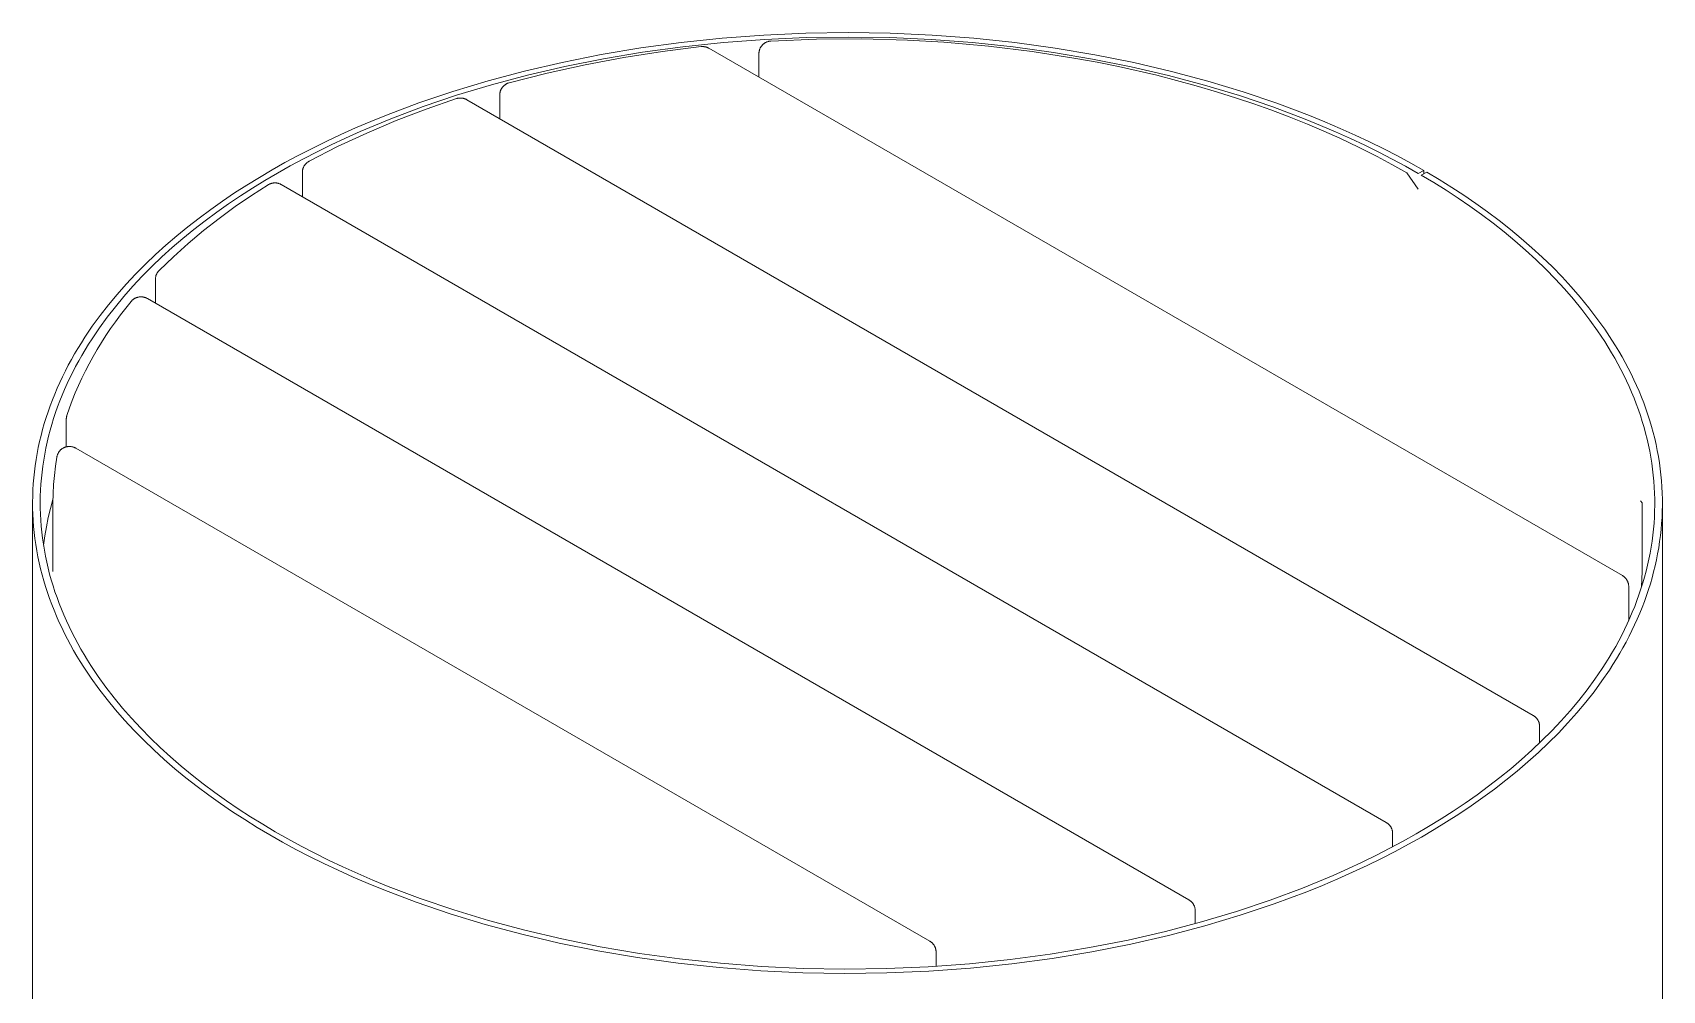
# Model space of a CAD drawing. Header units: inches. Extents: x -0.3 to 90.4, y 1.6 to 67.
# Drawn here: x 65.18 to 90.37, y 49.53 to 64.34 of the extents above; entities that cross this region are included whole.
import ezdxf

# ---------------------------------------------------------------- set-up
doc = ezdxf.new("R2010")
doc.units = ezdxf.units.IN
doc.layers.add('ZANO_R', color=7, linetype='Continuous', lineweight=0)

msp = doc.modelspace()

# ---------------------------------------------------------------- linework, layer by layer
at = {"layer": 'ZANO_R'}
for p, q in [((75.2046, 64.18821), (75.84047, 64.25497)), ((75.84047, 64.25497), (76.484, 64.30296)), ((76.484, 64.30296), (77.13269, 64.33182)), ((76.49611, 64.23513), (77.13872, 64.26372)), ((77.13269, 64.33182), (77.78397, 64.3413)), ((77.13872, 64.26372), (77.78389, 64.27311)), ((77.78389, 64.27311), (78.42904, 64.26323)), ((77.78397, 64.3413), (78.43522, 64.33132)), ((78.42904, 64.26323), (79.07159, 64.23416)), ((78.43522, 64.33132), (79.08385, 64.30198)), ((79.08385, 64.30198), (79.72727, 64.2535)), ((79.72727, 64.2535), (80.36299, 64.18626)), ((73.36633, 63.88125), (73.96533, 64.00064)), ((73.96533, 64.00064), (74.57879, 64.10322)), ((74.00105, 63.93564), (74.60877, 64.03726)), ((74.31601, 63.95701), (74.91391, 64.05)), ((74.57879, 64.10322), (75.2046, 64.18821)), ((74.60877, 64.03726), (75.2287, 64.12146)), ((74.91391, 64.05), (75.51444, 64.12402)), ((75.2287, 64.12146), (75.85861, 64.18759)), ((75.51444, 64.12402), (75.52097, 64.12462)), ((75.52097, 64.12462), (75.5275, 64.125)), ((75.5275, 64.125), (75.53405, 64.12517)), ((75.53405, 64.12517), (75.5406, 64.12512)), ((75.5406, 64.12512), (75.54715, 64.12485)), ((75.54715, 64.12485), (75.55368, 64.12436)), ((75.55368, 64.12436), (75.56019, 64.12366)), ((75.56019, 64.12366), (75.56668, 64.12274)), ((75.56668, 64.12274), (75.57313, 64.12161)), ((75.57313, 64.12161), (75.57954, 64.12026)), ((75.57954, 64.12026), (75.5859, 64.11869)), ((75.5859, 64.11869), (75.59221, 64.11692)), ((75.59221, 64.11692), (75.59845, 64.11494)), ((75.59845, 64.11494), (75.60462, 64.11275)), ((75.60462, 64.11275), (75.61072, 64.11036)), ((75.61072, 64.11036), (75.61674, 64.10777)), ((75.61674, 64.10777), (75.62266, 64.10497)), ((75.62266, 64.10497), (75.62849, 64.10199)), ((75.62849, 64.10199), (75.63422, 64.09881)), ((75.63422, 64.09881), (89.75485, 55.94625)), ((75.85861, 64.18759), (76.49611, 64.23513)), ((76.40641, 64.0143), (76.40653, 64.02095)), ((76.40641, 63.65298), (76.40641, 64.0143)), ((76.40653, 64.02095), (76.40686, 64.02759)), ((76.40686, 64.02759), (76.40742, 64.03422)), ((76.40742, 64.03422), (76.40821, 64.04082)), ((76.40821, 64.04082), (76.40921, 64.04739)), ((76.40921, 64.04739), (76.41044, 64.05393)), ((76.41044, 64.05393), (76.41189, 64.06042)), ((76.41189, 64.06042), (76.41356, 64.06685)), ((76.41356, 64.06685), (76.41544, 64.07323)), ((76.41544, 64.07323), (76.41754, 64.07954)), ((76.41754, 64.07954), (76.41985, 64.08578)), ((76.41985, 64.08578), (76.42237, 64.09193)), ((76.42237, 64.09193), (76.42509, 64.09799)), ((76.42509, 64.09799), (76.42802, 64.10396)), ((76.42802, 64.10396), (76.43115, 64.10983)), ((76.43115, 64.10983), (76.43447, 64.11559)), ((76.43447, 64.11559), (76.43799, 64.12123)), ((76.43799, 64.12123), (76.4417, 64.12675)), ((76.4417, 64.12675), (76.44559, 64.13215)), ((76.44559, 64.13215), (76.44966, 64.13741)), ((76.44966, 64.13741), (76.4539, 64.14252)), ((76.4539, 64.14252), (76.45832, 64.14749)), ((76.45832, 64.14749), (76.4629, 64.15231)), ((76.4629, 64.15231), (76.46764, 64.15698)), ((76.46764, 64.15698), (76.47254, 64.16148)), ((76.47254, 64.16148), (76.47758, 64.16581)), ((76.47758, 64.16581), (76.48277, 64.16996)), ((76.48277, 64.16996), (76.4881, 64.17395)), ((76.4881, 64.17395), (76.49355, 64.17774)), ((76.49355, 64.17774), (76.49914, 64.18136)), ((76.49914, 64.18136), (76.50484, 64.18478)), ((76.50484, 64.18478), (76.51058, 64.18797)), ((76.51058, 64.18797), (76.51643, 64.19096)), ((76.51643, 64.19096), (76.52238, 64.19376)), ((76.52238, 64.19376), (76.52841, 64.19636)), ((76.52841, 64.19636), (76.53453, 64.19876)), ((76.53453, 64.19876), (76.54073, 64.20095)), ((76.54073, 64.20095), (76.54699, 64.20294)), ((76.54699, 64.20294), (76.55332, 64.20471)), ((76.55332, 64.20471), (76.5597, 64.20627)), ((76.5597, 64.20627), (76.56614, 64.20762)), ((76.56614, 64.20762), (76.57261, 64.20875)), ((76.57261, 64.20875), (76.57912, 64.20966)), ((76.57912, 64.20966), (76.58565, 64.21036)), ((76.58565, 64.21036), (76.5922, 64.21084)), ((76.5922, 64.21084), (77.29519, 64.2386)), ((77.29519, 64.2386), (77.99957, 64.24288)), ((77.99957, 64.24288), (78.70359, 64.22366)), ((78.70359, 64.22366), (79.26539, 64.19136)), ((79.07159, 64.23416), (79.70898, 64.18613)), ((79.26539, 64.19136), (79.95411, 64.13088)), ((79.70898, 64.18613), (80.33874, 64.11953)), ((79.95411, 64.13088), (80.6332, 64.04816)), ((80.33874, 64.11953), (80.95848, 64.03486)), ((80.36299, 64.18626), (80.9886, 64.10079)), ((80.6332, 64.04816), (81.30341, 63.94322)), ((80.95848, 64.03486), (81.56596, 63.93278)), ((80.9886, 64.10079), (81.60183, 63.99775)), ((72.78374, 63.74593), (73.36633, 63.88125)), ((72.83054, 63.68332), (73.40767, 63.81737)), ((73.13056, 63.71446), (73.72137, 63.84512)), ((73.40767, 63.81737), (74.00105, 63.93564)), ((73.72137, 63.84512), (74.31601, 63.95701)), ((81.30341, 63.94322), (81.63383, 63.88265)), ((81.56596, 63.93278), (82.15908, 63.81406)), ((81.60183, 63.99775), (82.20056, 63.87791)), ((81.63383, 63.88265), (81.96312, 63.81627)), ((81.96312, 63.81627), (82.55567, 63.6811)), ((82.15908, 63.81406), (82.73591, 63.67957)), ((82.20056, 63.87791), (82.78285, 63.74215)), ((71.67456, 63.43145), (72.2193, 63.59565)), ((71.73176, 63.37179), (72.27139, 63.53445)), ((72.2193, 63.59565), (72.78374, 63.74593)), ((72.27139, 63.53445), (72.83054, 63.68332)), ((72.43856, 63.49314), (72.44263, 63.4984)), ((72.44263, 63.4984), (72.44687, 63.50352)), ((72.44687, 63.50352), (72.45129, 63.50849)), ((72.45129, 63.50849), (72.45587, 63.51331)), ((72.45587, 63.51331), (72.46061, 63.51797)), ((72.46061, 63.51797), (72.46551, 63.52247)), ((72.46551, 63.52247), (72.47055, 63.5268)), ((72.47055, 63.5268), (72.47574, 63.53096)), ((72.47574, 63.53096), (72.48107, 63.53494)), ((72.48107, 63.53494), (72.48652, 63.53874)), ((72.48652, 63.53874), (72.49211, 63.54235)), ((72.49211, 63.54235), (72.49781, 63.54577)), ((72.49781, 63.54577), (72.50332, 63.54884)), ((72.50332, 63.54884), (72.50892, 63.55172)), ((72.50892, 63.55172), (72.51461, 63.55442)), ((72.51461, 63.55442), (72.52038, 63.55694)), ((72.52038, 63.55694), (72.52623, 63.55928)), ((72.52623, 63.55928), (72.53216, 63.56142)), ((72.53216, 63.56142), (72.53815, 63.56338)), ((72.53815, 63.56338), (72.5442, 63.56514)), ((72.5442, 63.56514), (73.13056, 63.71446)), ((82.55567, 63.6811), (82.86209, 63.60293)), ((82.73591, 63.67957), (83.29472, 63.53028)), ((82.78285, 63.74215), (83.34695, 63.59144)), ((82.86209, 63.60293), (83.16706, 63.51927)), ((83.16706, 63.51927), (83.48034, 63.42699)), ((83.29472, 63.53028), (83.83398, 63.36722)), ((83.34695, 63.59144), (83.89132, 63.42684)), ((70.64926, 63.06576), (71.15084, 63.25444)), ((71.15084, 63.25444), (71.67456, 63.43145)), ((71.21295, 63.19644), (71.73176, 63.37179)), ((71.2612, 63.15846), (71.72968, 63.31982)), ((71.72968, 63.31982), (71.736, 63.32179)), ((71.736, 63.32179), (71.7424, 63.32354)), ((71.7424, 63.32354), (71.74884, 63.32508)), ((71.74884, 63.32508), (71.75534, 63.3264)), ((71.75534, 63.3264), (71.76187, 63.3275)), ((71.76187, 63.3275), (71.76844, 63.32837)), ((71.76844, 63.32837), (71.77504, 63.32903)), ((71.77504, 63.32903), (71.78165, 63.32947)), ((71.78165, 63.32947), (71.78828, 63.32968)), ((71.78828, 63.32968), (71.7949, 63.32967)), ((71.7949, 63.32967), (71.80153, 63.32943)), ((71.80153, 63.32943), (71.80814, 63.32897)), ((71.80814, 63.32897), (71.81473, 63.3283)), ((71.81473, 63.3283), (71.8213, 63.32739)), ((71.8213, 63.32739), (71.82783, 63.32627)), ((71.82783, 63.32627), (71.83432, 63.32493)), ((71.83432, 63.32493), (71.84076, 63.32337)), ((71.84076, 63.32337), (71.84715, 63.3216)), ((71.84715, 63.3216), (71.85347, 63.31961)), ((71.85347, 63.31961), (71.85972, 63.31741)), ((71.85972, 63.31741), (71.8659, 63.315)), ((71.8659, 63.315), (71.87199, 63.31238)), ((71.87199, 63.31238), (71.87798, 63.30956)), ((71.87798, 63.30956), (71.88388, 63.30654)), ((71.88388, 63.30654), (71.88968, 63.30333)), ((71.88968, 63.30333), (88.37705, 53.78434)), ((72.39938, 63.3753), (72.3995, 63.38194)), ((72.39938, 63.00905), (72.39938, 63.3753)), ((72.3995, 63.38194), (72.39983, 63.38858)), ((72.39983, 63.38858), (72.40039, 63.39521)), ((72.40039, 63.39521), (72.40118, 63.40181)), ((72.40118, 63.40181), (72.40219, 63.40839)), ((72.40219, 63.40839), (72.40341, 63.41492)), ((72.40341, 63.41492), (72.40486, 63.42141)), ((72.40486, 63.42141), (72.40653, 63.42785)), ((72.40653, 63.42785), (72.40841, 63.43422)), ((72.40841, 63.43422), (72.41051, 63.44053)), ((72.41051, 63.44053), (72.41282, 63.44677)), ((72.41282, 63.44677), (72.41534, 63.45292)), ((72.41534, 63.45292), (72.41806, 63.45899)), ((72.41806, 63.45899), (72.42099, 63.46496)), ((72.42099, 63.46496), (72.42412, 63.47083)), ((72.42412, 63.47083), (72.42744, 63.47659)), ((72.42744, 63.47659), (72.43096, 63.48223)), ((72.43096, 63.48223), (72.43467, 63.48775)), ((72.43467, 63.48775), (72.43856, 63.49314)), ((83.48034, 63.42699), (83.79176, 63.32861)), ((83.79176, 63.32861), (84.05781, 63.23907)), ((83.83398, 63.36722), (84.35239, 63.19147)), ((83.89132, 63.42684), (84.41463, 63.24943)), ((84.41463, 63.24943), (84.91578, 63.06037)), ((70.40706, 62.9674), (70.64926, 63.06576)), ((70.47614, 62.91209), (70.71608, 63.00952)), ((70.71608, 63.00952), (71.21295, 63.19644)), ((70.79863, 62.98085), (71.2612, 63.15846)), ((84.05781, 63.23907), (84.32223, 63.14483)), ((84.32223, 63.14483), (84.60506, 63.03796)), ((84.35239, 63.19147), (84.84884, 63.00418)), ((84.60506, 63.03796), (84.88567, 62.92538)), ((84.84884, 63.00418), (85.08855, 62.90657)), ((84.91578, 63.06037), (85.15776, 62.96183)), ((69.71586, 62.65803), (69.94029, 62.76339)), ((69.89348, 62.57779), (70.34254, 62.78722)), ((69.94029, 62.76339), (70.17071, 62.86656)), ((70.01375, 62.70999), (70.24201, 62.8122)), ((70.17071, 62.86656), (70.40706, 62.9674)), ((70.24201, 62.8122), (70.47614, 62.91209)), ((70.34254, 62.78722), (70.79863, 62.98085)), ((84.88567, 62.92538), (85.13758, 62.81846)), ((85.08855, 62.90657), (85.32246, 62.8065)), ((85.13758, 62.81846), (85.38734, 62.70663)), ((85.15776, 62.96183), (85.39388, 62.86081)), ((85.32246, 62.8065), (85.55049, 62.70412)), ((85.39388, 62.86081), (85.62407, 62.75746)), ((85.62407, 62.75746), (85.84825, 62.65193)), ((69.28519, 62.44133), (69.49748, 62.55063)), ((69.36479, 62.39095), (69.57509, 62.49923)), ((69.452, 62.35283), (69.89348, 62.57779)), ((69.49748, 62.55063), (69.71586, 62.65803)), ((69.57509, 62.49923), (69.79143, 62.60562)), ((69.79143, 62.60562), (70.01375, 62.70999)), ((85.38734, 62.70663), (85.67711, 62.56917)), ((85.55049, 62.70412), (85.77257, 62.59958)), ((85.67711, 62.56917), (85.9634, 62.42462)), ((85.77257, 62.59958), (85.98867, 62.49302)), ((85.84825, 62.65193), (86.06639, 62.54437)), ((85.98867, 62.49302), (86.19872, 62.38459)), ((86.06639, 62.54437), (86.27844, 62.43491)), ((68.87896, 62.21761), (69.07901, 62.33028)), ((68.96237, 62.16933), (69.16054, 62.28094)), ((69.07901, 62.33028), (69.28519, 62.44133)), ((69.16054, 62.28094), (69.36479, 62.39095)), ((69.35547, 62.23199), (69.35736, 62.23836)), ((69.35736, 62.23836), (69.35945, 62.24467)), ((69.35945, 62.24467), (69.36176, 62.25091)), ((69.36176, 62.25091), (69.36428, 62.25706)), ((69.36428, 62.25706), (69.36701, 62.26313)), ((69.36701, 62.26313), (69.36993, 62.2691)), ((69.36993, 62.2691), (69.37306, 62.27497)), ((69.37306, 62.27497), (69.37639, 62.28072)), ((69.37639, 62.28072), (69.37991, 62.28637)), ((69.37991, 62.28637), (69.38361, 62.29189)), ((69.38361, 62.29189), (69.3875, 62.29728)), ((69.3875, 62.29728), (69.39157, 62.30254)), ((69.39157, 62.30254), (69.39582, 62.30766)), ((69.39582, 62.30766), (69.40023, 62.31263)), ((69.40023, 62.31263), (69.40481, 62.31745)), ((69.40481, 62.31745), (69.40956, 62.32211)), ((69.40956, 62.32211), (69.41445, 62.32661)), ((69.41445, 62.32661), (69.4195, 62.33094)), ((69.4195, 62.33094), (69.42469, 62.3351)), ((69.42469, 62.3351), (69.43001, 62.33908)), ((69.43001, 62.33908), (69.43547, 62.34288)), ((69.43547, 62.34288), (69.44105, 62.34649)), ((69.44105, 62.34649), (69.44675, 62.34991)), ((69.44675, 62.34991), (69.452, 62.35283)), ((85.9634, 62.42462), (86.1934, 62.30169)), ((86.1934, 62.30169), (86.42068, 62.17382)), ((86.19872, 62.38459), (86.40272, 62.27442)), ((86.27844, 62.43491), (86.48436, 62.3237)), ((86.40272, 62.27442), (86.60064, 62.16266)), ((86.48436, 62.3237), (86.68416, 62.21088)), ((68.4904, 61.98366), (68.68329, 62.10241)), ((68.56089, 61.82369), (68.82043, 61.98819)), ((68.57745, 61.93757), (68.76853, 62.0552)), ((68.68329, 62.10241), (68.87896, 62.21761)), ((68.76853, 62.0552), (68.96237, 62.16933)), ((68.82043, 61.98819), (68.82577, 61.99139)), ((68.82577, 61.99139), (68.83158, 61.99461)), ((68.83158, 61.99461), (68.8375, 61.99764)), ((68.8375, 61.99764), (68.84352, 62.00047)), ((68.84352, 62.00047), (68.84963, 62.00309)), ((68.84963, 62.00309), (68.85583, 62.00551)), ((68.85583, 62.00551), (68.8621, 62.00771)), ((68.8621, 62.00771), (68.86844, 62.0097)), ((68.86844, 62.0097), (68.87485, 62.01147)), ((68.87485, 62.01147), (68.88132, 62.01303)), ((68.88132, 62.01303), (68.88783, 62.01437)), ((68.88783, 62.01437), (68.89439, 62.01549)), ((68.89439, 62.01549), (68.90097, 62.01638)), ((68.90097, 62.01638), (68.90759, 62.01706)), ((68.90759, 62.01706), (68.91422, 62.01751)), ((68.91422, 62.01751), (68.92087, 62.01773)), ((68.92087, 62.01773), (68.92752, 62.01773)), ((68.92752, 62.01773), (68.93416, 62.01751)), ((68.93416, 62.01751), (68.9408, 62.01706)), ((68.9408, 62.01706), (68.94741, 62.01638)), ((68.94741, 62.01638), (68.954, 62.01549)), ((68.954, 62.01549), (68.96056, 62.01437)), ((68.96056, 62.01437), (68.96707, 62.01303)), ((68.96707, 62.01303), (68.97354, 62.01147)), ((68.97354, 62.01147), (68.97994, 62.0097)), ((68.97994, 62.0097), (68.98629, 62.00771)), ((68.98629, 62.00771), (68.99256, 62.00551)), ((68.99256, 62.00551), (68.99876, 62.00309)), ((68.99876, 62.00309), (69.00487, 62.00047)), ((69.00487, 62.00047), (69.01089, 61.99764)), ((69.01089, 61.99764), (69.01681, 61.99461)), ((69.01681, 61.99461), (69.02262, 61.99139)), ((69.02262, 61.99139), (86.1047, 52.12904)), ((69.34833, 62.17943), (69.34844, 62.18608)), ((69.34833, 61.80334), (69.34833, 62.17943)), ((69.34844, 62.18608), (69.34878, 62.19272)), ((69.34878, 62.19272), (69.34934, 62.19935)), ((69.34934, 62.19935), (69.35012, 62.20595)), ((69.35012, 62.20595), (69.35113, 62.21252)), ((69.35113, 62.21252), (69.35236, 62.21906)), ((69.35236, 62.21906), (69.35381, 62.22555)), ((69.35381, 62.22555), (69.35547, 62.23199)), ((86.42068, 62.17382), (86.60064, 61.92133)), ((86.60064, 62.16266), (86.68416, 62.21088)), ((86.73068, 62.18388), (86.64673, 62.13591)), ((86.64673, 62.13591), (86.83926, 62.02106)), ((86.68416, 62.21088), (86.68416, 62.1573)), ((86.73068, 62.18388), (86.92504, 62.06794)), ((86.83926, 62.02106), (87.02901, 61.90271)), ((86.92504, 62.06794), (87.11658, 61.94847)), ((67.93086, 61.60628), (68.11394, 61.73558)), ((68.11394, 61.73558), (68.30053, 61.86138)), ((68.20452, 61.69181), (68.38936, 61.81644)), ((68.30053, 61.86138), (68.4904, 61.98366)), ((68.30704, 61.65056), (68.56089, 61.82369)), ((68.38936, 61.81644), (68.57745, 61.93757)), ((87.02901, 61.90271), (87.21572, 61.78087)), ((87.11658, 61.94847), (87.30506, 61.82547)), ((87.21572, 61.78087), (87.39915, 61.65555)), ((87.30506, 61.82547), (87.49022, 61.69897)), ((67.75156, 61.47352), (67.93086, 61.60628)), ((67.84554, 61.43221), (68.02316, 61.56373)), ((68.02316, 61.56373), (68.20452, 61.69181)), ((68.05915, 61.46898), (68.30704, 61.65056)), ((87.39915, 61.65555), (87.57905, 61.52678)), ((87.49022, 61.69897), (87.67183, 61.56898)), ((87.57905, 61.52678), (87.75518, 61.39459)), ((87.67183, 61.56898), (87.84962, 61.43554)), ((67.40529, 61.19775), (67.57629, 61.33732)), ((67.50252, 61.15903), (67.67191, 61.29729)), ((67.57629, 61.33732), (67.75156, 61.47352)), ((67.5824, 61.08133), (67.81751, 61.27917)), ((67.67191, 61.29729), (67.84554, 61.43221)), ((67.81751, 61.27917), (68.05915, 61.46898)), ((87.75518, 61.39459), (87.92728, 61.25902)), ((87.84962, 61.43554), (88.02335, 61.29869)), ((87.92728, 61.25902), (88.09509, 61.12012)), ((88.02335, 61.29869), (88.19275, 61.15847)), ((67.07717, 60.90866), (67.23884, 61.05484)), ((67.17747, 60.87265), (67.33762, 61.01746)), ((67.23884, 61.05484), (67.40529, 61.19775)), ((67.33762, 61.01746), (67.50252, 61.15903)), ((67.35407, 60.87569), (67.5824, 61.08133)), ((88.09509, 61.12012), (88.25838, 60.97793)), ((88.19275, 61.15847), (88.35759, 61.01494)), ((88.25838, 60.97793), (88.41689, 60.83252)), ((88.35759, 61.01494), (88.51759, 60.86815)), ((66.76921, 60.60675), (66.92055, 60.75927)), ((66.8724, 60.57357), (67.02231, 60.72466)), ((66.92055, 60.75927), (67.07717, 60.90866)), ((67.02231, 60.72466), (67.17747, 60.87265)), ((67.1328, 60.66249), (67.35407, 60.87569)), ((88.41689, 60.83252), (88.57036, 60.68395)), ((88.51759, 60.86815), (88.67252, 60.71817)), ((66.62341, 60.45119), (66.76921, 60.60675)), ((66.72796, 60.41947), (66.8724, 60.57357)), ((67.07598, 60.52414), (67.07609, 60.53081)), ((67.07598, 60.15789), (67.07598, 60.52414)), ((67.07609, 60.53081), (67.07643, 60.53747)), ((67.07643, 60.53747), (67.07699, 60.54411)), ((67.07699, 60.54411), (67.07778, 60.55074)), ((67.07778, 60.55074), (67.0788, 60.55733)), ((67.0788, 60.55733), (67.08003, 60.56388)), ((67.08003, 60.56388), (67.08149, 60.57039)), ((67.08149, 60.57039), (67.08317, 60.57685)), ((67.08317, 60.57685), (67.08506, 60.58324)), ((67.08506, 60.58324), (67.08717, 60.58957)), ((67.08717, 60.58957), (67.0895, 60.59582)), ((67.0895, 60.59582), (67.09203, 60.60199)), ((67.09203, 60.60199), (67.09477, 60.60807)), ((67.09477, 60.60807), (67.09772, 60.61406)), ((67.09772, 60.61406), (67.10086, 60.61994)), ((67.10086, 60.61994), (67.10421, 60.62571)), ((67.10421, 60.62571), (67.10775, 60.63137)), ((67.10775, 60.63137), (67.11147, 60.6369)), ((67.11147, 60.6369), (67.11539, 60.6423)), ((67.11539, 60.6423), (67.11948, 60.64756)), ((67.11948, 60.64756), (67.12375, 60.65269)), ((67.12375, 60.65269), (67.12819, 60.65767)), ((67.12819, 60.65767), (67.1328, 60.66249)), ((88.57036, 60.68395), (88.71856, 60.5323)), ((88.67252, 60.71817), (88.82212, 60.56509)), ((88.71856, 60.5323), (88.86125, 60.37765)), ((88.82212, 60.56509), (88.96616, 60.40898)), ((66.34938, 60.13131), (66.48339, 60.29268)), ((66.45651, 60.10259), (66.58926, 60.26244)), ((66.48339, 60.29268), (66.62341, 60.45119)), ((66.58926, 60.26244), (66.72796, 60.41947)), ((66.73828, 60.21942), (66.74357, 60.22308)), ((66.74357, 60.22308), (66.74897, 60.22656)), ((66.74897, 60.22656), (66.75448, 60.22986)), ((66.75448, 60.22986), (66.76029, 60.23308)), ((66.76029, 60.23308), (66.76621, 60.23611)), ((66.76621, 60.23611), (66.77223, 60.23894)), ((66.77223, 60.23894), (66.77834, 60.24156)), ((66.77834, 60.24156), (66.78453, 60.24398)), ((66.78453, 60.24398), (66.79081, 60.24618)), ((66.79081, 60.24618), (66.79715, 60.24817)), ((66.79715, 60.24817), (66.80356, 60.24995)), ((66.80356, 60.24995), (66.81003, 60.2515)), ((66.81003, 60.2515), (66.81654, 60.25284)), ((66.81654, 60.25284), (66.82309, 60.25396)), ((66.82309, 60.25396), (66.82968, 60.25486)), ((66.82968, 60.25486), (66.8363, 60.25553)), ((66.8363, 60.25553), (66.84293, 60.25598)), ((66.84293, 60.25598), (66.84958, 60.2562)), ((66.84958, 60.2562), (66.85623, 60.2562)), ((66.85623, 60.2562), (66.86287, 60.25598)), ((66.86287, 60.25598), (66.86951, 60.25553)), ((66.86951, 60.25553), (66.87612, 60.25486)), ((66.87612, 60.25486), (66.88271, 60.25396)), ((66.88271, 60.25396), (66.88927, 60.25284)), ((66.88927, 60.25284), (66.89578, 60.2515)), ((66.89578, 60.2515), (66.90224, 60.24995)), ((66.90224, 60.24995), (66.90865, 60.24817)), ((66.90865, 60.24817), (66.915, 60.24618)), ((66.915, 60.24618), (66.92127, 60.24398)), ((66.92127, 60.24398), (66.92746, 60.24156)), ((66.92746, 60.24156), (66.93358, 60.23894)), ((66.93358, 60.23894), (66.93959, 60.23611)), ((66.93959, 60.23611), (66.94551, 60.23308)), ((66.94551, 60.23308), (66.95133, 60.22986)), ((66.95133, 60.22986), (83.05364, 50.93318)), ((88.86125, 60.37765), (88.99817, 60.2201)), ((88.96616, 60.40898), (89.10438, 60.24994)), ((89.10438, 60.24994), (89.23655, 60.08807)), ((66.22162, 59.96719), (66.34938, 60.13131)), ((66.32994, 59.94001), (66.45651, 60.10259)), ((66.45903, 59.8713), (66.53682, 59.97646)), ((66.53682, 59.97646), (66.61743, 60.08084)), ((66.61743, 60.08084), (66.70086, 60.18441)), ((66.70086, 60.18441), (66.70502, 60.1893)), ((66.70502, 60.1893), (66.70934, 60.19406)), ((66.70934, 60.19406), (66.71381, 60.19867)), ((66.71381, 60.19867), (66.71843, 60.20314)), ((66.71843, 60.20314), (66.72319, 60.20745)), ((66.72319, 60.20745), (66.72809, 60.2116)), ((66.72809, 60.2116), (66.73312, 60.2156)), ((66.73312, 60.2156), (66.73828, 60.21942)), ((88.99817, 60.2201), (89.12911, 60.05975)), ((89.12911, 60.05975), (89.25382, 59.8967)), ((89.23655, 60.08807), (89.36245, 59.92347)), ((65.98572, 59.63119), (66.10033, 59.80045)), ((66.09625, 59.60715), (66.20979, 59.77483)), ((66.10033, 59.80045), (66.22162, 59.96719)), ((66.20979, 59.77483), (66.32994, 59.94001)), ((66.31204, 59.65868), (66.3841, 59.76536)), ((66.3841, 59.76536), (66.45903, 59.8713)), ((89.25382, 59.8967), (89.37211, 59.73106)), ((89.36245, 59.92347), (89.48185, 59.75627)), ((89.37211, 59.73106), (89.48374, 59.56297)), ((89.48185, 59.75627), (89.59454, 59.58658)), ((65.878, 59.45955), (65.93098, 59.54566)), ((65.93098, 59.54566), (65.98572, 59.63119)), ((65.98954, 59.43713), (66.04203, 59.52243)), ((66.04203, 59.52243), (66.09625, 59.60715)), ((66.1766, 59.44314), (66.24287, 59.55126)), ((66.24287, 59.55126), (66.31204, 59.65868)), ((89.48374, 59.56297), (89.537, 59.47804)), ((89.537, 59.47804), (89.58852, 59.39254)), ((89.59454, 59.58658), (89.6483, 59.50085)), ((89.6483, 59.50085), (89.70031, 59.41454)), ((65.72976, 59.19793), (65.77736, 59.28567)), ((65.77736, 59.28567), (65.82678, 59.37288)), ((65.82678, 59.37288), (65.878, 59.45955)), ((65.84269, 59.17796), (65.88985, 59.26487)), ((65.88985, 59.26487), (65.9388, 59.35127)), ((65.9388, 59.35127), (65.98954, 59.43713)), ((65.99303, 59.11003), (66.05158, 59.22249)), ((66.05158, 59.22249), (66.11325, 59.33433)), ((66.11325, 59.33433), (66.1766, 59.44314)), ((89.58852, 59.39254), (89.63828, 59.30649)), ((89.63828, 59.30649), (89.68626, 59.21991)), ((89.68626, 59.21991), (89.73243, 59.13282)), ((89.70031, 59.41454), (89.75055, 59.32768)), ((89.75055, 59.32768), (89.79898, 59.24028)), ((89.79898, 59.24028), (89.84558, 59.15237)), ((65.59808, 58.93176), (65.6401, 59.02096)), ((65.6401, 59.02096), (65.684, 59.10969)), ((65.684, 59.10969), (65.72976, 59.19793)), ((65.71225, 58.91428), (65.75387, 59.00264)), ((65.75387, 59.00264), (65.79736, 59.09054)), ((65.79736, 59.09054), (65.84269, 59.17796)), ((65.88532, 58.88332), (65.9376, 58.99696)), ((65.9376, 58.99696), (65.99303, 59.11003)), ((89.73243, 59.13282), (89.77677, 59.04524)), ((89.77677, 59.04524), (89.81926, 58.95717)), ((89.84558, 59.15237), (89.89034, 59.06395)), ((89.89034, 59.06395), (89.93324, 58.97506)), ((89.93324, 58.97506), (89.97424, 58.8857)), ((65.48352, 58.66154), (65.51977, 58.75203)), ((65.51977, 58.75203), (65.55797, 58.84211)), ((65.55797, 58.84211), (65.59808, 58.93176)), ((65.59876, 58.6466), (65.63467, 58.73624)), ((65.63467, 58.73624), (65.67251, 58.82547)), ((65.67251, 58.82547), (65.71225, 58.91428)), ((65.79025, 58.6544), (65.8362, 58.76913)), ((65.8362, 58.76913), (65.88532, 58.88332)), ((89.81926, 58.95717), (89.85988, 58.86866)), ((89.85988, 58.86866), (89.89861, 58.7797)), ((89.89861, 58.7797), (89.93543, 58.69032)), ((89.97424, 58.8857), (90.01334, 58.7959)), ((90.01334, 58.7959), (90.05051, 58.70568)), ((65.38657, 58.38785), (65.4169, 58.47943)), ((65.4169, 58.47943), (65.44923, 58.57067)), ((65.44923, 58.57067), (65.48352, 58.66154)), ((65.50272, 58.37547), (65.53277, 58.4662)), ((65.53277, 58.4662), (65.56479, 58.55658)), ((65.56479, 58.55658), (65.59876, 58.6466)), ((65.70794, 58.42346), (65.74749, 58.53917)), ((65.74749, 58.53917), (65.79025, 58.6544)), ((89.93543, 58.69032), (89.97033, 58.60055)), ((89.97033, 58.60055), (90.00328, 58.51041)), ((90.00328, 58.51041), (90.03427, 58.4199)), ((90.05051, 58.70568), (90.08574, 58.61506)), ((90.08574, 58.61506), (90.119, 58.52406)), ((90.119, 58.52406), (90.15029, 58.4327)), ((65.33193, 58.20373), (65.35824, 58.29594)), ((65.35824, 58.29594), (65.38657, 58.38785)), ((65.4486, 58.19308), (65.47466, 58.28442)), ((65.47466, 58.28442), (65.50272, 58.37547)), ((65.69817, 58.36223), (65.69827, 58.36845)), ((65.69817, 57.93684), (65.69817, 58.36223)), ((65.69827, 58.36845), (65.69856, 58.37467)), ((65.69856, 58.37467), (65.69906, 58.38088)), ((65.69906, 58.38088), (65.69974, 58.38707)), ((65.69974, 58.38707), (65.70063, 58.39323)), ((65.70063, 58.39323), (65.7017, 58.39936)), ((65.7017, 58.39936), (65.70298, 58.40546)), ((65.70298, 58.40546), (65.70444, 58.41151)), ((65.70444, 58.41151), (65.70609, 58.41751)), ((65.70609, 58.41751), (65.70794, 58.42346)), ((90.03427, 58.4199), (90.06329, 58.32906)), ((90.06329, 58.32906), (90.09032, 58.23791)), ((90.09032, 58.23791), (90.11535, 58.14647)), ((90.15029, 58.4327), (90.17958, 58.341)), ((90.17958, 58.341), (90.20686, 58.24899)), ((90.20686, 58.24899), (90.23213, 58.15668)), ((65.26524, 57.9255), (65.28542, 58.01849)), ((65.28542, 58.01849), (65.30766, 58.11124)), ((65.30766, 58.11124), (65.33193, 58.20373)), ((65.38252, 57.91746), (65.40252, 58.00957)), ((65.40252, 58.00957), (65.42454, 58.10145)), ((65.42454, 58.10145), (65.4486, 58.19308)), ((90.11535, 58.14647), (90.13836, 58.05476)), ((90.13836, 58.05476), (90.15935, 57.9628)), ((90.15935, 57.9628), (90.17829, 57.87061)), ((90.23213, 58.15668), (90.25536, 58.0641)), ((90.25536, 58.0641), (90.27654, 57.97127)), ((90.27654, 57.97127), (90.29567, 57.87821)), ((65.21711, 57.64537), (65.23107, 57.73892)), ((65.23107, 57.73892), (65.24712, 57.83231)), ((65.24712, 57.83231), (65.26524, 57.9255)), ((65.33485, 57.63996), (65.34868, 57.73263)), ((65.34868, 57.73263), (65.36458, 57.82514)), ((65.36458, 57.82514), (65.38252, 57.91746)), ((65.53056, 57.63771), (65.55201, 57.77869)), ((65.55201, 57.77869), (65.55323, 57.78524)), ((65.55323, 57.78524), (65.55467, 57.79174)), ((65.55467, 57.79174), (65.55633, 57.79819)), ((65.55633, 57.79819), (65.55821, 57.80459)), ((65.55821, 57.80459), (65.5603, 57.81091)), ((65.5603, 57.81091), (65.56261, 57.81716)), ((65.56261, 57.81716), (65.56512, 57.82333)), ((65.56512, 57.82333), (65.56784, 57.82941)), ((65.56784, 57.82941), (65.57077, 57.83539)), ((65.57077, 57.83539), (65.5739, 57.84128)), ((65.5739, 57.84128), (65.57722, 57.84705)), ((65.57722, 57.84705), (65.58074, 57.85271)), ((65.58074, 57.85271), (65.58445, 57.85824)), ((65.58445, 57.85824), (65.58834, 57.86365)), ((65.58834, 57.86365), (65.59242, 57.86892)), ((65.59242, 57.86892), (65.59667, 57.87405)), ((65.59667, 57.87405), (65.60109, 57.87903)), ((65.60109, 57.87903), (65.60568, 57.88386)), ((65.60568, 57.88386), (65.61043, 57.88854)), ((65.61043, 57.88854), (65.61533, 57.89305)), ((65.61533, 57.89305), (65.62038, 57.89739)), ((65.62038, 57.89739), (65.62558, 57.90155)), ((65.62558, 57.90155), (65.63091, 57.90554)), ((65.63091, 57.90554), (65.63638, 57.90935)), ((65.63638, 57.90935), (65.64198, 57.91297)), ((65.64198, 57.91297), (65.64769, 57.9164)), ((65.64769, 57.9164), (65.6535, 57.91963)), ((65.6535, 57.91963), (65.65942, 57.92265)), ((65.65942, 57.92265), (65.66544, 57.92548)), ((65.66544, 57.92548), (65.67155, 57.9281)), ((65.67155, 57.9281), (65.67775, 57.93052)), ((65.67775, 57.93052), (65.68402, 57.93272)), ((65.68402, 57.93272), (65.69036, 57.93471)), ((65.69036, 57.93471), (65.69677, 57.93649)), ((65.69677, 57.93649), (65.70324, 57.93805)), ((65.70324, 57.93805), (65.70975, 57.93938)), ((65.70975, 57.93938), (65.7163, 57.9405)), ((65.7163, 57.9405), (65.72289, 57.9414)), ((65.72289, 57.9414), (65.72951, 57.94207)), ((65.72951, 57.94207), (65.73614, 57.94252)), ((65.73614, 57.94252), (65.74279, 57.94274)), ((65.74279, 57.94274), (65.74944, 57.94274)), ((65.74944, 57.94274), (65.75608, 57.94252)), ((65.75608, 57.94252), (65.76272, 57.94207)), ((65.76272, 57.94207), (65.76933, 57.9414)), ((65.76933, 57.9414), (65.77592, 57.9405)), ((65.77592, 57.9405), (65.78248, 57.93938)), ((65.78248, 57.93938), (65.78899, 57.93805)), ((65.78899, 57.93805), (65.79545, 57.93649)), ((65.79545, 57.93649), (65.80186, 57.93471)), ((65.80186, 57.93471), (65.80821, 57.93272)), ((65.80821, 57.93272), (65.81448, 57.93052)), ((65.81448, 57.93052), (65.82068, 57.9281)), ((65.82068, 57.9281), (65.82679, 57.92548)), ((65.82679, 57.92548), (65.8328, 57.92265)), ((65.8328, 57.92265), (65.83872, 57.91963)), ((65.83872, 57.91963), (65.84454, 57.9164)), ((65.84454, 57.9164), (79.04661, 50.29418)), ((90.17829, 57.87061), (90.1952, 57.77823)), ((90.1952, 57.77823), (90.21004, 57.68566)), ((90.29567, 57.87821), (90.31273, 57.78495)), ((90.31273, 57.78495), (90.32772, 57.69151)), ((65.18776, 57.36395), (65.19545, 57.45786)), ((65.19545, 57.45786), (65.20523, 57.55168)), ((65.20523, 57.55168), (65.21711, 57.64537)), ((65.30577, 57.36117), (65.31339, 57.45421)), ((65.31339, 57.45421), (65.32308, 57.54714)), ((65.32308, 57.54714), (65.33485, 57.63996)), ((65.50189, 57.354), (65.51385, 57.49609)), ((65.51385, 57.49609), (65.53056, 57.63771)), ((90.21004, 57.68566), (90.22283, 57.59293)), ((90.22283, 57.59293), (90.23354, 57.50007)), ((90.23354, 57.50007), (90.24218, 57.40711)), ((90.32772, 57.69151), (90.34062, 57.59791)), ((90.34062, 57.59791), (90.35144, 57.50417)), ((90.35144, 57.50417), (90.36016, 57.41032)), ((65.1787, 57.17594), (65.18218, 57.26997)), ((65.18218, 57.26997), (65.18776, 57.36395)), ((65.29679, 57.17492), (65.30024, 57.26807)), ((65.30024, 57.26807), (65.30577, 57.36117)), ((65.49226, 57.069), (65.49469, 57.21158)), ((65.49469, 57.21158), (65.50189, 57.354)), ((90.24218, 57.40711), (90.24874, 57.31405)), ((90.24874, 57.31405), (90.25321, 57.22093)), ((90.25321, 57.22093), (90.2556, 57.12776)), ((90.36016, 57.41032), (90.36678, 57.31638)), ((90.36678, 57.31638), (90.3713, 57.22238)), ((90.3713, 57.22238), (90.37371, 57.12833)), ((65.1773, 57.06759), (65.1773, 45.4952)), ((65.17732, 57.08188), (65.1787, 57.17594)), ((65.17806, 56.98781), (65.17732, 57.08188)), ((65.1809, 56.89377), (65.17806, 56.98781)), ((65.29543, 57.08174), (65.29679, 57.17492)), ((65.29616, 56.98856), (65.29543, 57.08174)), ((65.29897, 56.8954), (65.29616, 56.98856)), ((65.42009, 56.84243), (65.45403, 56.98193)), ((65.45403, 56.98193), (65.49257, 57.12023)), ((65.49226, 56.0082), (65.49226, 57.069)), ((90.03447, 57.10368), (90.05919, 57.069)), ((90.05919, 57.069), (90.05919, 56.0082)), ((90.25591, 57.03458), (90.25413, 56.94141)), ((90.2556, 57.12776), (90.25591, 57.03458)), ((90.37402, 57.03427), (90.37222, 56.94021)), ((90.37371, 57.12833), (90.37402, 57.03427)), ((90.37415, 57.06759), (90.37415, 45.4952)), ((65.18584, 56.79978), (65.1809, 56.89377)), ((65.19289, 56.70585), (65.18584, 56.79978)), ((65.20204, 56.61201), (65.19289, 56.70585)), ((65.30387, 56.80229), (65.29897, 56.8954)), ((65.31085, 56.70924), (65.30387, 56.80229)), ((65.31991, 56.61628), (65.31085, 56.70924)), ((65.36614, 56.56044), (65.39078, 56.70188)), ((65.39078, 56.70188), (65.42009, 56.84243)), ((90.2443, 56.75517), (90.23627, 56.66215)), ((90.25026, 56.84826), (90.2443, 56.75517)), ((90.25413, 56.94141), (90.25026, 56.84826)), ((90.3623, 56.75221), (90.35419, 56.65831)), ((90.36831, 56.84618), (90.3623, 56.75221)), ((90.37222, 56.94021), (90.36831, 56.84618)), ((65.21328, 56.51829), (65.20204, 56.61201)), ((65.2266, 56.42471), (65.21328, 56.51829)), ((65.33105, 56.52344), (65.31991, 56.61628)), ((65.34425, 56.43074), (65.33105, 56.52344)), ((65.34619, 56.41827), (65.36614, 56.56044)), ((90.21397, 56.47643), (90.19971, 56.38378)), ((90.22615, 56.56923), (90.21397, 56.47643)), ((90.23627, 56.66215), (90.22615, 56.56923)), ((90.33168, 56.47083), (90.31729, 56.3773)), ((90.34398, 56.56451), (90.33168, 56.47083)), ((90.35419, 56.65831), (90.34398, 56.56451)), ((65.24202, 56.33129), (65.2266, 56.42471)), ((65.2595, 56.23805), (65.24202, 56.33129)), ((65.27905, 56.14503), (65.2595, 56.23805)), ((65.35952, 56.33819), (65.34425, 56.43074)), ((65.37684, 56.24583), (65.35952, 56.33819)), ((65.39621, 56.15367), (65.37684, 56.24583)), ((90.16503, 56.199), (90.14462, 56.10692)), ((90.1834, 56.29129), (90.16503, 56.199)), ((90.19971, 56.38378), (90.1834, 56.29129)), ((90.28228, 56.19078), (90.26168, 56.09782)), ((90.30082, 56.28394), (90.28228, 56.19078)), ((90.31729, 56.3773), (90.30082, 56.28394)), ((65.30065, 56.05223), (65.27905, 56.14503)), ((65.3243, 55.95968), (65.30065, 56.05223)), ((65.34999, 55.86741), (65.3243, 55.95968)), ((65.41761, 56.06175), (65.39621, 56.15367)), ((65.44104, 55.97007), (65.41761, 56.06175)), ((65.46648, 55.87866), (65.44104, 55.97007)), ((89.75485, 55.94625), (89.76056, 55.94283)), ((89.76056, 55.94283), (89.76614, 55.93922)), ((89.76614, 55.93922), (89.7716, 55.93542)), ((90.05919, 56.00825), (90.05747, 55.88957)), ((90.12218, 56.01507), (90.09771, 55.92348)), ((90.14462, 56.10692), (90.12218, 56.01507)), ((90.23902, 56.00511), (90.21432, 55.91266)), ((90.26168, 56.09782), (90.23902, 56.00511)), ((65.37769, 55.77544), (65.34999, 55.86741)), ((65.4074, 55.68379), (65.37769, 55.77544)), ((65.49392, 55.78755), (65.46648, 55.87866)), ((65.52335, 55.69676), (65.49392, 55.78755)), ((65.55475, 55.6063), (65.52335, 55.69676)), ((89.7716, 55.93542), (89.77692, 55.93144)), ((89.77692, 55.93144), (89.78211, 55.92728)), ((89.78211, 55.92728), (89.78716, 55.92295)), ((89.78716, 55.92295), (89.79205, 55.91845)), ((89.79205, 55.91845), (89.79679, 55.91379)), ((89.79679, 55.91379), (89.80138, 55.90897)), ((89.80138, 55.90897), (89.80579, 55.904)), ((89.80579, 55.904), (89.81004, 55.89888)), ((89.81004, 55.89888), (89.81411, 55.89362)), ((89.81411, 55.89362), (89.818, 55.88823)), ((89.818, 55.88823), (89.8217, 55.88271)), ((89.8217, 55.88271), (89.82522, 55.87706)), ((89.82522, 55.87706), (89.82854, 55.87131)), ((89.82854, 55.87131), (89.83167, 55.86544)), ((89.83167, 55.86544), (89.8346, 55.85947)), ((89.8346, 55.85947), (89.83733, 55.8534)), ((89.83733, 55.8534), (89.83985, 55.84725)), ((89.83985, 55.84725), (89.84215, 55.84101)), ((89.84215, 55.84101), (89.84425, 55.8347)), ((89.84425, 55.8347), (89.84614, 55.82833)), ((89.84614, 55.82833), (89.8478, 55.82189)), ((89.8478, 55.82189), (89.84925, 55.8154)), ((89.84925, 55.8154), (89.85048, 55.80887)), ((89.85048, 55.80887), (89.85149, 55.80229)), ((89.85149, 55.80229), (89.85227, 55.79569)), ((89.85227, 55.79569), (89.85283, 55.78906)), ((89.85283, 55.78906), (89.85317, 55.78242)), ((89.85317, 55.78242), (89.85328, 55.77577)), ((89.85328, 55.77577), (89.85328, 55.25184)), ((90.04276, 55.74117), (90.0123, 55.65049)), ((90.07123, 55.83218), (90.04276, 55.74117)), ((90.05747, 55.88957), (90.05232, 55.77099)), ((90.09771, 55.92348), (90.07123, 55.83218)), ((90.15885, 55.72862), (90.1281, 55.63708)), ((90.18759, 55.82049), (90.15885, 55.72862)), ((90.21432, 55.91266), (90.18759, 55.82049)), ((65.4391, 55.59248), (65.4074, 55.68379)), ((65.47277, 55.50153), (65.4391, 55.59248)), ((65.50841, 55.41096), (65.47277, 55.50153)), ((65.58811, 55.51621), (65.55475, 55.6063)), ((65.62342, 55.42649), (65.58811, 55.51621)), ((89.94549, 55.47019), (89.90917, 55.3806)), ((89.97987, 55.56016), (89.94549, 55.47019)), ((90.0123, 55.65049), (89.97987, 55.56016)), ((90.06066, 55.45507), (90.024, 55.36464)), ((90.09537, 55.54589), (90.06066, 55.45507)), ((90.1281, 55.63708), (90.09537, 55.54589)), ((65.54599, 55.32079), (65.50841, 55.41096)), ((65.5855, 55.23106), (65.54599, 55.32079)), ((65.62691, 55.14176), (65.5855, 55.23106)), ((65.66064, 55.33717), (65.62342, 55.42649)), ((65.69978, 55.24827), (65.66064, 55.33717)), ((65.7408, 55.15982), (65.69978, 55.24827)), ((89.83079, 55.20268), (89.78876, 55.11438)), ((89.87093, 55.29143), (89.83079, 55.20268)), ((89.90917, 55.3806), (89.87093, 55.29143)), ((89.94487, 55.18503), (89.90245, 55.0959)), ((89.9854, 55.27462), (89.94487, 55.18503)), ((90.024, 55.36464), (89.9854, 55.27462)), ((65.6702, 55.05293), (65.62691, 55.14176)), ((65.71536, 54.96458), (65.6702, 55.05293)), ((65.76237, 54.87674), (65.71536, 54.96458)), ((65.78369, 55.07182), (65.7408, 55.15982)), ((65.82843, 54.9843), (65.78369, 55.07182)), ((65.87499, 54.89728), (65.82843, 54.9843)), ((89.69915, 54.9392), (89.6516, 54.85236)), ((89.74488, 55.02655), (89.69915, 54.9392)), ((89.78876, 55.11438), (89.74488, 55.02655)), ((89.85815, 55.00723), (89.81199, 54.91906)), ((89.90245, 55.0959), (89.85815, 55.00723)), ((65.81119, 54.78942), (65.76237, 54.87674)), ((65.86182, 54.70263), (65.81119, 54.78942)), ((65.91422, 54.6164), (65.86182, 54.70263)), ((65.92336, 54.81077), (65.87499, 54.89728)), ((65.97351, 54.7248), (65.92336, 54.81077)), ((66.02542, 54.63938), (65.97351, 54.7248)), ((89.55113, 54.68026), (89.49825, 54.59503)), ((89.60225, 54.76603), (89.55113, 54.68026)), ((89.6516, 54.85236), (89.60225, 54.76603)), ((89.71417, 54.74425), (89.66257, 54.65766)), ((89.76399, 54.83139), (89.71417, 54.74425)), ((89.81199, 54.91906), (89.76399, 54.83139)), ((65.96837, 54.53075), (65.91422, 54.6164)), ((66.08183, 54.36123), (65.96837, 54.53075)), ((66.07907, 54.55453), (66.02542, 54.63938)), ((66.19146, 54.38661), (66.07907, 54.55453)), ((89.44365, 54.51039), (89.32935, 54.34289)), ((89.55407, 54.48619), (89.43869, 54.3171)), ((89.49825, 54.59503), (89.44365, 54.51039)), ((89.60919, 54.57163), (89.55407, 54.48619)), ((89.66257, 54.65766), (89.60919, 54.57163)), ((66.20199, 54.19421), (66.08183, 54.36123)), ((66.31049, 54.22115), (66.19146, 54.38661)), ((66.32863, 54.02981), (66.20199, 54.19421)), ((66.43595, 54.05829), (66.31049, 54.22115)), ((89.20844, 54.17789), (89.08114, 54.0155)), ((89.32935, 54.34289), (89.20844, 54.17789)), ((89.43869, 54.3171), (89.31664, 54.15054)), ((66.46154, 53.86814), (66.32863, 54.02981)), ((66.56761, 53.89813), (66.43595, 54.05829)), ((89.08114, 54.0155), (88.94767, 53.85585)), ((89.18813, 53.98662), (89.0534, 53.82545)), ((89.31664, 54.15054), (89.18813, 53.98662)), ((66.60048, 53.70931), (66.46154, 53.86814)), ((66.70525, 53.74079), (66.56761, 53.89813)), ((66.74522, 53.55342), (66.60048, 53.70931)), ((66.84863, 53.58636), (66.70525, 53.74079)), ((88.37705, 53.78434), (88.38275, 53.78092)), ((88.38275, 53.78092), (88.38833, 53.77731)), ((88.38833, 53.77731), (88.39379, 53.77351)), ((88.39379, 53.77351), (88.39911, 53.76953)), ((88.39911, 53.76953), (88.4043, 53.76537)), ((88.4043, 53.76537), (88.40935, 53.76104)), ((88.40935, 53.76104), (88.41424, 53.75654)), ((88.41424, 53.75654), (88.41899, 53.75188)), ((88.41899, 53.75188), (88.42357, 53.74706)), ((88.42357, 53.74706), (88.42798, 53.74209)), ((88.42798, 53.74209), (88.43223, 53.73697)), ((88.43223, 53.73697), (88.4363, 53.73171)), ((88.4363, 53.73171), (88.44019, 53.72632)), ((88.44019, 53.72632), (88.44389, 53.7208)), ((88.44389, 53.7208), (88.44741, 53.71515)), ((88.44741, 53.71515), (88.45074, 53.7094)), ((88.45074, 53.7094), (88.45386, 53.70353)), ((88.45386, 53.70353), (88.45679, 53.69756)), ((88.45679, 53.69756), (88.45952, 53.69149)), ((88.45952, 53.69149), (88.46204, 53.68534)), ((88.46204, 53.68534), (88.46435, 53.6791)), ((88.46435, 53.6791), (88.46644, 53.67279)), ((88.46644, 53.67279), (88.46833, 53.66642)), ((88.80825, 53.69903), (88.66312, 53.54515)), ((88.94767, 53.85585), (88.80825, 53.69903)), ((89.0534, 53.82545), (88.91266, 53.66715)), ((66.89552, 53.40056), (66.74522, 53.55342)), ((66.99752, 53.43494), (66.84863, 53.58636)), ((67.15167, 53.2866), (66.99752, 53.43494)), ((88.46833, 53.66642), (88.46999, 53.65998)), ((88.46999, 53.65998), (88.47144, 53.65349)), ((88.47144, 53.65349), (88.47267, 53.64695)), ((88.47267, 53.64695), (88.47368, 53.64038)), ((88.47368, 53.64038), (88.47446, 53.63378)), ((88.47446, 53.63378), (88.47502, 53.62715)), ((88.47502, 53.62715), (88.47536, 53.62051)), ((88.47536, 53.62051), (88.47547, 53.61386)), ((88.47547, 53.61386), (88.47547, 53.35843)), ((88.66312, 53.54515), (88.51252, 53.39429)), ((88.76615, 53.51181), (88.61413, 53.35952)), ((88.91266, 53.66715), (88.76615, 53.51181)), ((67.05113, 53.25082), (66.89552, 53.40056)), ((67.2118, 53.10427), (67.05113, 53.25082)), ((67.31084, 53.14143), (67.15167, 53.2866)), ((88.35669, 53.24654), (88.19588, 53.10197)), ((88.45683, 53.21037), (88.2945, 53.06444)), ((88.51252, 53.39429), (88.35669, 53.24654)), ((88.61413, 53.35952), (88.45683, 53.21037)), ((67.37728, 52.96099), (67.2118, 53.10427)), ((67.47477, 52.99948), (67.31084, 53.14143)), ((67.54732, 52.82102), (67.37728, 52.96099)), ((67.64322, 52.86083), (67.47477, 52.99948)), ((88.03034, 52.96065), (87.86033, 52.82264)), ((88.12739, 52.92178), (87.95577, 52.78246)), ((88.19588, 53.10197), (88.03034, 52.96065)), ((88.2945, 53.06444), (88.12739, 52.92178)), ((67.72167, 52.68443), (67.54732, 52.82102)), ((67.81593, 52.72552), (67.64322, 52.86083)), ((67.90007, 52.55126), (67.72167, 52.68443)), ((67.99265, 52.5936), (67.81593, 52.72552)), ((87.68609, 52.68798), (87.50787, 52.55673)), ((87.86033, 52.82264), (87.68609, 52.68798)), ((87.95577, 52.78246), (87.77988, 52.64654)), ((68.08226, 52.42155), (67.90007, 52.55126)), ((68.17314, 52.46511), (67.99265, 52.5936)), ((68.268, 52.29533), (68.08226, 52.42155)), ((68.35714, 52.34007), (68.17314, 52.46511)), ((87.32593, 52.42892), (87.14052, 52.30458)), ((87.50787, 52.55673), (87.32593, 52.42892)), ((87.59997, 52.51404), (87.41631, 52.38502)), ((87.77988, 52.64654), (87.59997, 52.51404)), ((68.45704, 52.17262), (68.268, 52.29533)), ((68.5444, 52.21851), (68.35714, 52.34007)), ((68.64912, 52.05344), (68.45704, 52.17262)), ((68.73468, 52.10044), (68.5444, 52.21851)), ((86.95188, 52.18373), (86.76027, 52.06639)), ((87.14052, 52.30458), (86.95188, 52.18373)), ((87.22915, 52.25951), (87.03872, 52.13751)), ((87.41631, 52.38502), (87.22915, 52.25951)), ((68.844, 51.93779), (68.64912, 52.05344)), ((68.92774, 51.98588), (68.73468, 52.10044)), ((69.04328, 51.82467), (68.844, 51.93779)), ((69.12515, 51.87382), (68.92774, 51.98588)), ((86.1047, 52.12904), (86.1104, 52.12562)), ((86.1104, 52.12562), (86.11598, 52.12201)), ((86.11598, 52.12201), (86.12144, 52.11821)), ((86.12144, 52.11821), (86.12676, 52.11423)), ((86.12676, 52.11423), (86.13195, 52.11007)), ((86.13195, 52.11007), (86.137, 52.10574)), ((86.137, 52.10574), (86.14189, 52.10124)), ((86.14189, 52.10124), (86.14664, 52.09658)), ((86.14664, 52.09658), (86.15122, 52.09176)), ((86.15122, 52.09176), (86.15563, 52.08679)), ((86.15563, 52.08679), (86.15988, 52.08167)), ((86.15988, 52.08167), (86.16395, 52.07641)), ((86.16395, 52.07641), (86.16784, 52.07102)), ((86.16784, 52.07102), (86.17155, 52.0655)), ((86.17155, 52.0655), (86.17506, 52.05986)), ((86.17506, 52.05986), (86.17839, 52.0541)), ((86.17839, 52.0541), (86.18152, 52.04823)), ((86.18152, 52.04823), (86.18444, 52.04226)), ((86.18444, 52.04226), (86.18717, 52.0362)), ((86.18717, 52.0362), (86.18969, 52.03004)), ((86.18969, 52.03004), (86.192, 52.02381)), ((86.192, 52.02381), (86.19409, 52.0175)), ((86.19409, 52.0175), (86.19598, 52.01112)), ((86.19598, 52.01112), (86.19764, 52.00468)), ((86.19764, 52.00468), (86.19909, 51.99819)), ((86.19909, 51.99819), (86.20032, 51.99166)), ((86.20032, 51.99166), (86.20133, 51.98508)), ((86.20133, 51.98508), (86.20211, 51.97848)), ((86.20211, 51.97848), (86.20267, 51.97186)), ((86.20267, 51.97186), (86.20301, 51.96521)), ((86.20301, 51.96521), (86.20312, 51.95857)), ((86.20312, 51.95857), (86.20312, 51.75292)), ((86.56592, 51.95256), (86.36724, 51.84125)), ((86.76027, 52.06639), (86.56592, 51.95256)), ((86.8453, 52.01906), (86.6491, 51.90415)), ((87.03872, 52.13751), (86.8453, 52.01906)), ((69.2487, 51.71315), (69.04328, 51.82467)), ((69.32864, 51.76335), (69.12515, 51.87382)), ((69.46025, 51.60337), (69.2487, 51.71315)), ((69.53821, 51.6546), (69.32864, 51.76335)), ((69.75382, 51.54771), (69.53821, 51.6546)), ((86.16249, 51.73154), (85.9517, 51.62359)), ((86.24186, 51.68104), (86.02908, 51.57206)), ((86.36724, 51.84125), (86.16249, 51.73154)), ((86.44855, 51.79179), (86.24186, 51.68104)), ((86.6491, 51.90415), (86.44855, 51.79179)), ((69.6779, 51.49547), (69.46025, 51.60337)), ((69.90161, 51.38961), (69.6779, 51.49547)), ((69.97543, 51.44284), (69.75382, 51.54771)), ((70.20299, 51.34012), (69.97543, 51.44284)), ((85.51209, 51.41348), (85.28337, 51.31162)), ((85.73489, 51.51752), (85.51209, 51.41348)), ((85.81021, 51.46499), (85.5853, 51.35997)), ((85.9517, 51.62359), (85.73489, 51.51752)), ((86.02908, 51.57206), (85.81021, 51.46499)), ((70.13133, 51.28591), (69.90161, 51.38961)), ((70.36699, 51.18454), (70.13133, 51.28591)), ((70.43645, 51.23969), (70.20299, 51.34012)), ((70.60852, 51.08563), (70.36699, 51.18454)), ((70.67571, 51.14172), (70.43645, 51.23969)), ((85.04878, 51.21209), (84.80841, 51.11501)), ((85.11761, 51.15667), (84.87496, 51.05868)), ((85.28337, 51.31162), (85.04878, 51.21209)), ((85.35442, 51.25715), (85.11761, 51.15667)), ((85.5853, 51.35997), (85.35442, 51.25715)), ((71.10881, 50.89581), (70.60852, 51.08563)), ((71.17132, 50.95367), (70.67571, 51.14172)), ((71.68892, 50.77715), (71.17132, 50.95367)), ((83.05364, 50.93318), (83.05934, 50.92976)), ((83.05934, 50.92976), (83.06493, 50.92615)), ((83.06493, 50.92615), (83.07038, 50.92235)), ((83.07038, 50.92235), (83.07571, 50.91837)), ((83.07571, 50.91837), (83.0809, 50.91421)), ((83.0809, 50.91421), (83.08594, 50.90988)), ((83.08594, 50.90988), (83.09084, 50.90538)), ((83.09084, 50.90538), (83.09558, 50.90072)), ((83.09558, 50.90072), (83.10016, 50.8959)), ((84.31068, 50.92885), (83.79109, 50.75428)), ((84.80841, 51.11501), (84.31068, 50.92885)), ((84.87496, 51.05868), (84.37253, 50.87075)), ((71.63132, 50.71762), (71.10881, 50.89581)), ((72.17494, 50.55219), (71.63132, 50.71762)), ((72.22745, 50.61327), (71.68892, 50.77715)), ((83.10016, 50.8959), (83.10458, 50.89093)), ((83.10458, 50.89093), (83.10882, 50.88581)), ((83.10882, 50.88581), (83.11289, 50.88055)), ((83.11289, 50.88055), (83.11678, 50.87516)), ((83.11678, 50.87516), (83.12049, 50.86964)), ((83.12049, 50.86964), (83.12401, 50.864)), ((83.12401, 50.864), (83.12733, 50.85824)), ((83.12733, 50.85824), (83.13046, 50.85237)), ((83.13046, 50.85237), (83.13339, 50.8464)), ((83.13339, 50.8464), (83.13611, 50.84033)), ((83.13611, 50.84033), (83.13863, 50.83418)), ((83.13863, 50.83418), (83.14094, 50.82794)), ((83.14094, 50.82794), (83.14304, 50.82164)), ((83.14304, 50.82164), (83.14492, 50.81526)), ((83.14492, 50.81526), (83.14659, 50.80882)), ((83.14659, 50.80882), (83.14804, 50.80233)), ((83.14804, 50.80233), (83.14926, 50.7958)), ((83.14926, 50.7958), (83.15027, 50.78922)), ((83.15027, 50.78922), (83.15106, 50.78262)), ((83.15106, 50.78262), (83.15162, 50.77599)), ((83.15162, 50.77599), (83.15195, 50.76935)), ((83.15195, 50.76935), (83.15207, 50.76271)), ((83.15207, 50.76271), (83.15207, 50.56495)), ((83.79109, 50.75428), (83.25072, 50.59244)), ((83.84802, 50.69454), (83.30253, 50.53116)), ((84.37253, 50.87075), (83.84802, 50.69454)), ((72.73835, 50.40063), (72.17494, 50.55219)), ((72.78558, 50.46313), (72.22745, 50.61327)), ((73.32002, 50.26399), (72.73835, 50.40063)), ((73.36179, 50.32778), (72.78558, 50.46313)), ((82.6909, 50.44442), (82.11316, 50.31124)), ((83.25072, 50.59244), (82.6909, 50.44442)), ((83.30253, 50.53116), (82.73741, 50.38174)), ((73.9182, 50.14324), (73.32002, 50.26399)), ((73.95437, 50.20816), (73.36179, 50.32778)), ((74.53096, 50.03927), (73.9182, 50.14324)), ((74.56138, 50.10516), (73.95437, 50.20816)), ((79.04661, 50.29418), (79.05231, 50.29076)), ((79.05231, 50.29076), (79.0579, 50.28714)), ((79.0579, 50.28714), (79.06335, 50.28335)), ((79.06335, 50.28335), (79.06868, 50.27936)), ((79.06868, 50.27936), (79.07387, 50.27521)), ((79.07387, 50.27521), (79.07891, 50.27088)), ((79.07891, 50.27088), (79.08381, 50.26638)), ((79.08381, 50.26638), (79.08855, 50.26171)), ((79.08855, 50.26171), (79.09313, 50.25689)), ((79.09313, 50.25689), (79.09755, 50.25192)), ((79.09755, 50.25192), (79.10179, 50.24681)), ((79.10179, 50.24681), (79.10586, 50.24155)), ((79.10586, 50.24155), (79.10975, 50.23615)), ((79.10975, 50.23615), (79.11346, 50.23063)), ((79.11346, 50.23063), (79.11698, 50.22499)), ((79.11698, 50.22499), (79.1203, 50.21923)), ((79.1203, 50.21923), (79.12343, 50.21336)), ((79.12343, 50.21336), (79.12636, 50.20739)), ((79.12636, 50.20739), (79.12908, 50.20133)), ((79.12908, 50.20133), (79.1316, 50.19518)), ((79.1316, 50.19518), (79.13391, 50.18894)), ((79.13391, 50.18894), (79.13601, 50.18263)), ((79.13601, 50.18263), (79.13789, 50.17625)), ((79.13789, 50.17625), (79.13956, 50.16982)), ((79.13956, 50.16982), (79.14101, 50.16333)), ((79.14101, 50.16333), (79.14224, 50.15679)), ((79.14224, 50.15679), (79.14324, 50.15022)), ((79.14324, 50.15022), (79.14403, 50.14362)), ((79.14403, 50.14362), (79.14459, 50.13699)), ((81.51924, 50.19387), (80.91107, 50.09317)), ((82.11316, 50.31124), (81.51924, 50.19387)), ((82.15421, 50.2473), (81.55467, 50.12882)), ((82.73741, 50.38174), (82.15421, 50.2473)), ((75.15619, 49.95286), (74.53096, 50.03927)), ((75.18074, 50.01956), (74.56138, 50.10516)), ((75.7916, 49.88466), (75.15619, 49.95286)), ((75.8102, 49.952), (75.18074, 50.01956)), ((76.44737, 49.90301), (75.8102, 49.952)), ((77.08978, 49.87297), (76.44737, 49.90301)), ((79.02283, 49.89815), (78.38009, 49.87053)), ((79.66055, 49.94473), (79.02283, 49.89815)), ((79.14459, 50.13699), (79.14492, 50.13035)), ((79.14492, 50.13035), (79.14504, 50.1237)), ((79.14504, 50.1237), (79.14504, 49.90558)), ((80.29075, 50.00991), (79.66055, 49.94473)), ((80.31455, 49.94311), (79.67838, 49.87732)), ((80.91107, 50.09317), (80.29075, 50.00991)), ((80.94074, 50.02716), (80.31455, 49.94311)), ((81.55467, 50.12882), (80.94074, 50.02716)), ((76.4348, 49.83521), (75.7916, 49.88466)), ((77.08329, 49.80488), (76.4348, 49.83521)), ((77.7345, 49.79393), (77.08329, 49.80488)), ((77.73488, 49.86212), (77.08978, 49.87297)), ((78.38581, 49.80242), (77.7345, 49.79393)), ((78.38009, 49.87053), (77.73488, 49.86212)), ((79.03463, 49.8303), (78.38581, 49.80242)), ((79.67838, 49.87732), (79.03463, 49.8303))]:
    msp.add_line(p, q, dxfattribs=at)

doc.saveas('drawing.dxf')
